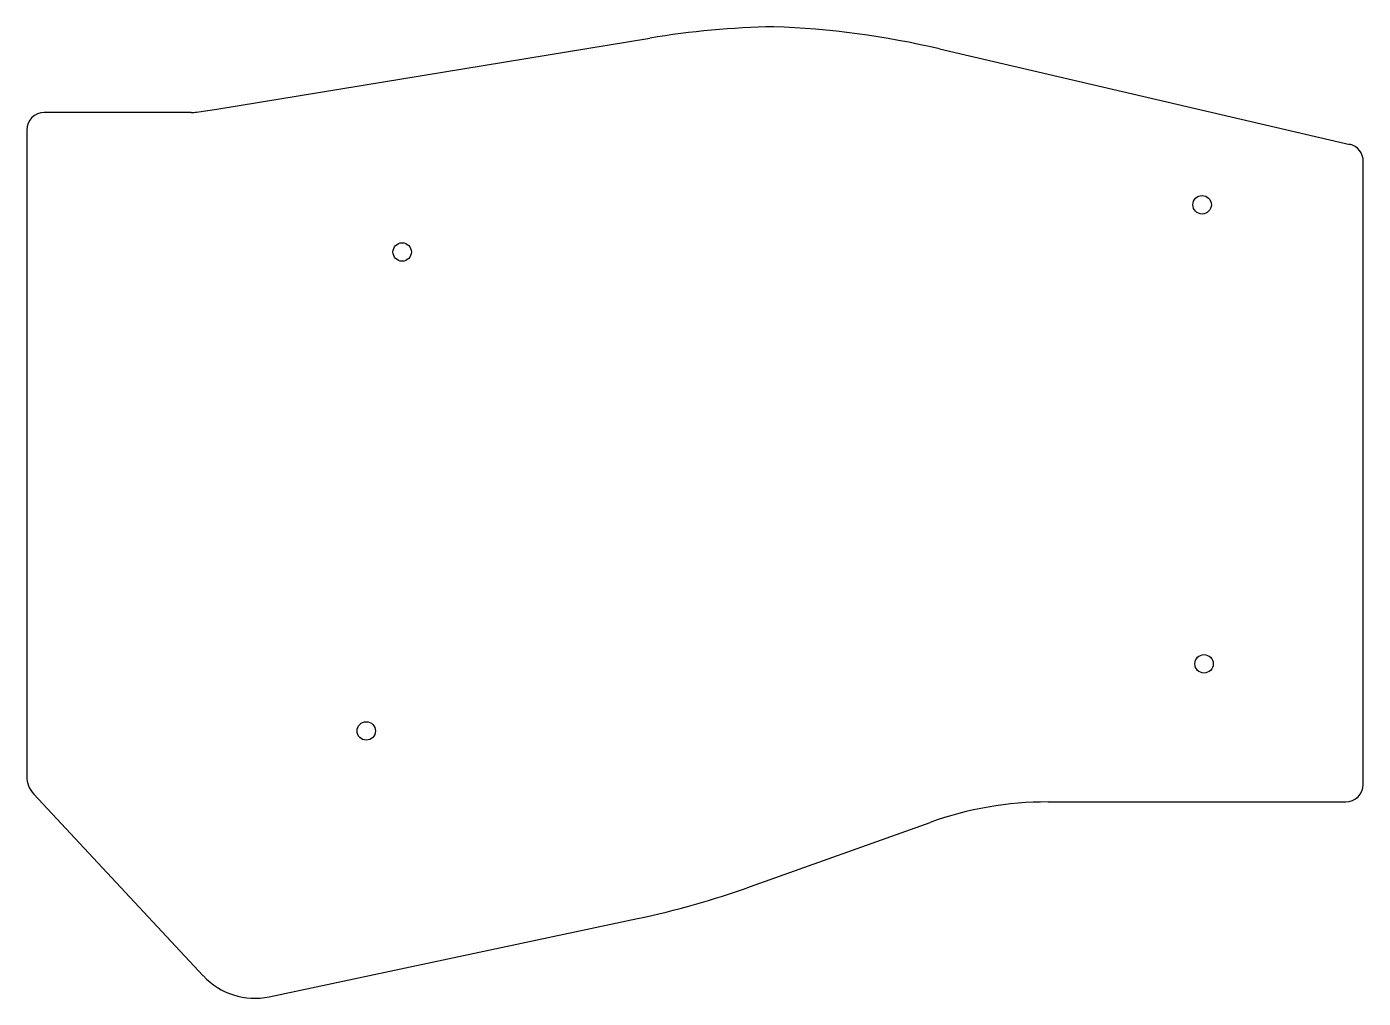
# Model space of a CAD drawing. Header units: millimetres. Extents: x 92 to 244, y -152 to -42.
import ezdxf

# ---------------------------------------------------------------- set-up
doc = ezdxf.new("R2010")
doc.units = ezdxf.units.MM
doc.layers.get('0').update_dxf_attribs({"linetype": 'CONTINUOUS'})

msp = doc.modelspace()

# ---------------------------------------------------------------- linework, layer by layer
for p, q in [((113.75, -51.05), (163.14, -42.95)), ((196.15, -44.18), (242.95, -55.06)), ((110.82, -51.43), (94.07, -51.43)), ((111.43, -51.38), (113.77, -51.05)), ((92.07, -53.43), (92.07, -127.08)), ((244.5, -128.02), (244.5, -57.01)), ((112.21, -149.84), (92.88, -129.13)), ((208.56, -130.02), (242.5, -130.02)), ((174.61, -139.67), (195.1, -132.35)), ((119.74, -152.23), (161.72, -143.32))]:
    msp.add_line(p, q)
for centre in [(226.12, -61.95), (134.89, -67.33), (226.34, -114.28), (130.79, -121.93)]:
    msp.add_circle(centre, 1.05)
for centre, radius, start, end in [((179.32, -141.63), 100, 91.1769, 99.3112), ((173.51, -141.58), 100, 76.9104, 87.8428), ((94.07, -53.43), 2, 90, 180), ((110.82, -47.23), 4.2, 270, 278.2368), ((242.5, -57.01), 2, 0, 77.7995), ((95.07, -127.08), 3, 180, 223.0283), ((242.5, -128.02), 2, -90, 0), ((208.56, -170.02), 40, 90, 109.6558), ((140.97, -45.5), 100, 281.9761, 289.6558), ((118.08, -144.4), 8, 222.859, 281.9761)]:
    msp.add_arc(centre, radius, start, end)

doc.saveas('drawing.dxf')
